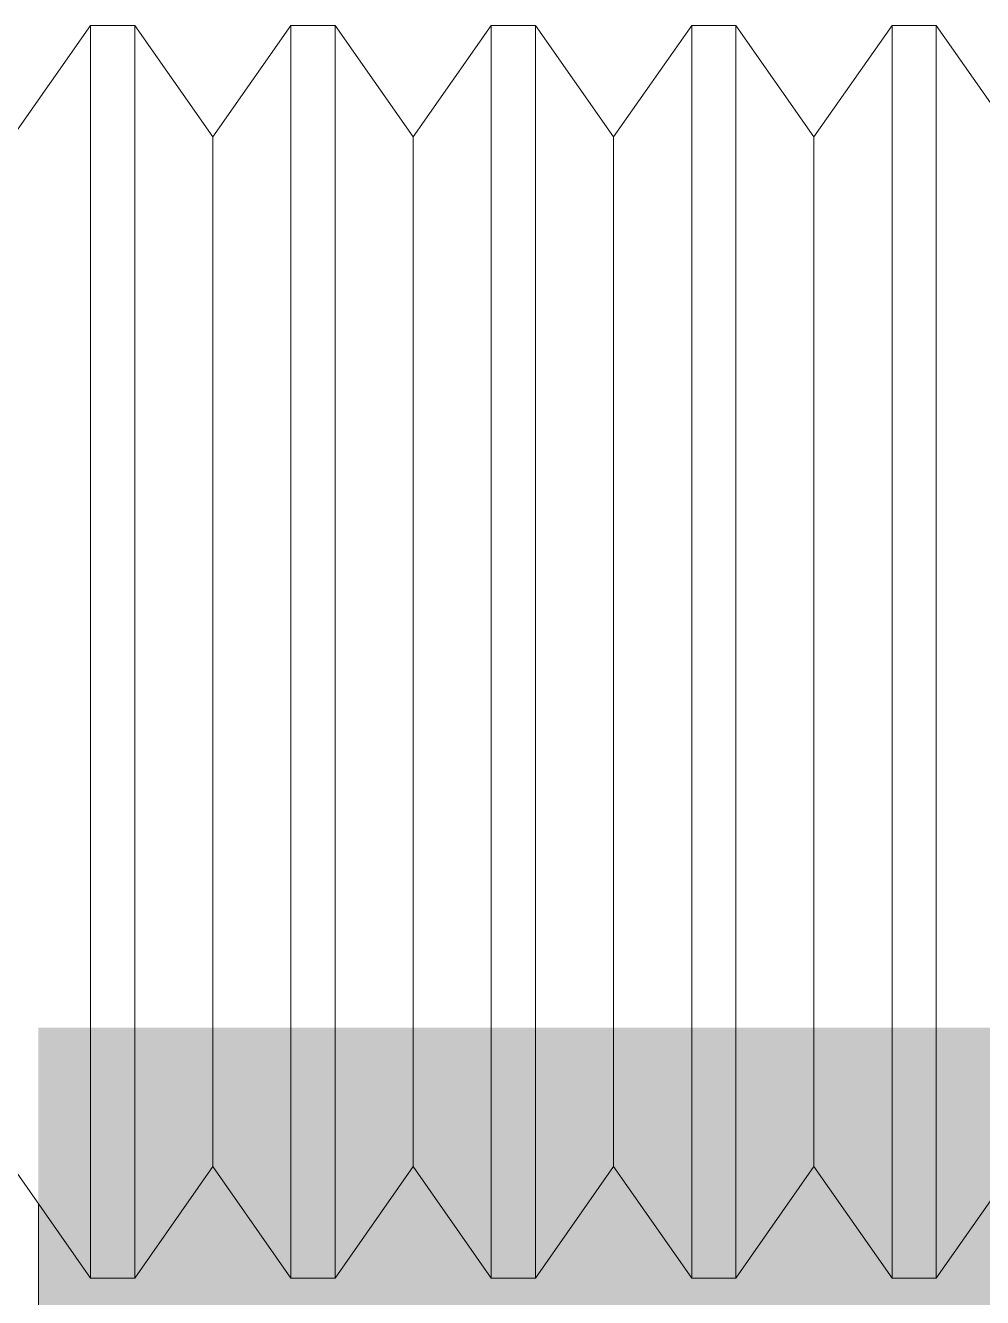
# Model space of a CAD drawing. Header units: millimetres. Extents: x 27500 to 33280, y -10980 to 420.
# Drawn here: x 28977.45 to 28981.27, y -6154.08 to -6149 of the extents above; entities that cross this region are included whole.
import ezdxf

# ---------------------------------------------------------------- set-up
doc = ezdxf.new("R2010")
doc.units = ezdxf.units.MM
doc.layers.add('CQEN_DETAIL', color=7, linetype='Continuous', lineweight=5, true_color=0x464d50)
doc.layers.add('CQEN_HARDWARE', color=7, linetype='Continuous', lineweight=5, true_color=0x848c8f)
doc.layers.add('LAYOUT_PARAMETERS', color=7, linetype='Continuous', plot=False)
doc.styles.add('LAYOUT_CONTACTOR_ARIAL', font='arial.ttf')
doc.styles.get("Standard").update_dxf_attribs({"font": 'arial.ttf'})

# ---------------------------------------------------------------- blocks, each defined once
blk = doc.blocks.new('SX_DYN_PLASTRON_KIT_G001')
at = {"layer": 'CQEN_DETAIL'}
blk.add_hatch(color=256, dxfattribs=at).paths.add_polyline_path([(-9.3467, 60), (-15.2467, 60), (-15.2467, 58.5), (-9.3467, 58.5)])
at = {"layer": 'CQEN_HARDWARE'}
blk.add_hatch(color=256, dxfattribs=at).paths.add_polyline_path([(-9.3467, 58.5), (-15.2467, 58.5), (-15.2467, 60), (-9.3467, 60)])
at = {"layer": 'CQEN_DETAIL'}
for p, q in [((-15.35, 63.555), (-15.0384, 64)), ((-15.0384, 64), (-14.8616, 64)), ((-14.55, 63.555), (-14.8616, 64)), ((-14.55, 63.555), (-14.2384, 64)), ((-14.2384, 64), (-14.0616, 64)), ((-13.75, 63.555), (-14.0616, 64)), ((-13.75, 63.555), (-13.4384, 64)), ((-13.4384, 64), (-13.2616, 64)), ((-12.95, 63.555), (-13.2616, 64)), ((-12.95, 63.555), (-12.6384, 64)), ((-12.6384, 64), (-12.4616, 64)), ((-12.15, 63.555), (-12.4616, 64)), ((-12.15, 63.555), (-11.8384, 64)), ((-11.8384, 64), (-11.6616, 64)), ((-11.35, 63.555), (-11.6616, 64)), ((-15.35, 59.445), (-15.0384, 59)), ((-14.55, 59.445), (-14.8616, 59)), ((-14.55, 59.445), (-14.2384, 59)), ((-13.75, 59.445), (-14.0616, 59)), ((-13.75, 59.445), (-13.4384, 59)), ((-12.95, 59.445), (-13.2616, 59)), ((-12.95, 59.445), (-12.6384, 59)), ((-12.15, 59.445), (-12.4616, 59)), ((-12.15, 59.445), (-11.8384, 59)), ((-11.35, 59.445), (-11.6616, 59)), ((-15.2467, 59.2975), (-15.2467, 58.5)), ((-15.0384, 59), (-14.8616, 59)), ((-14.2384, 59), (-14.0616, 59)), ((-13.4384, 59), (-13.2616, 59)), ((-12.6384, 59), (-12.4616, 59)), ((-11.8384, 59), (-11.6616, 59))]:
    blk.add_line(p, q, dxfattribs=at)
for points in [[(-15.0384, 64), (-15.0384, 63.9972), (-15.0384, 63.9945), (-15.0384, 63.9917), (-15.0384, 63.989), (-15.0384, 63.9862), (-15.0384, 63.9819), (-15.0384, 63.9737), (-15.0384, 63.9655), (-15.0384, 63.9573), (-15.0384, 63.9491), (-15.0384, 63.9408), (-15.0384, 63.9296), (-15.0384, 63.916), (-15.0384, 63.9024), (-15.0384, 63.8888), (-15.0384, 63.8752), (-15.0384, 63.8616), (-15.0384, 63.8436), (-15.0384, 63.8248), (-15.0384, 63.8061), (-15.0384, 63.7873), (-15.0384, 63.7685), (-15.0384, 63.749), (-15.0384, 63.7253), (-15.0384, 63.7016), (-15.0384, 63.6778), (-15.0384, 63.6541), (-15.0384, 63.6304), (-15.0384, 63.6046), (-15.0384, 63.5763), (-15.0384, 63.5479), (-15.0384, 63.5195), (-15.0384, 63.4911), (-15.0384, 63.4627), (-15.0384, 63.4312), (-15.0384, 63.3985), (-15.0384, 63.3658), (-15.0384, 63.3332), (-15.0384, 63.3005), (-15.0384, 63.2678), (-15.0384, 63.2312), (-15.0384, 63.1946), (-15.0384, 63.158), (-15.0384, 63.1214), (-15.0384, 63.0849), (-15.0384, 63.0473), (-15.0384, 63.0073), (-15.0384, 62.9673), (-15.0384, 62.9273), (-15.0384, 62.8872), (-15.0384, 62.8472), (-15.0384, 62.8055), (-15.0384, 62.7626), (-15.0384, 62.7197), (-15.0384, 62.6767), (-15.0384, 62.6338), (-15.0384, 62.5908), (-15.0384, 62.5459), (-15.0384, 62.5005), (-15.0384, 62.4552), (-15.0384, 62.4099), (-15.0384, 62.3645), (-15.0384, 62.319), (-15.0384, 62.2718), (-15.0384, 62.2247), (-15.0384, 62.1775), (-15.0384, 62.1304), (-15.0384, 62.0832), (-15.0384, 62.0356), (-15.0384, 61.9872), (-15.0384, 61.9388), (-15.0384, 61.8905), (-15.0384, 61.8421), (-15.0384, 61.7937), (-15.0384, 61.7449), (-15.0384, 61.6959), (-15.0384, 61.647), (-15.0384, 61.598), (-15.0384, 61.549), (-15.0384, 61.5)], [(-14.8616, 64), (-14.8616, 63.9972), (-14.8616, 63.9945), (-14.8616, 63.9917), (-14.8616, 63.989), (-14.8616, 63.9862), (-14.8616, 63.9819), (-14.8616, 63.9737), (-14.8616, 63.9655), (-14.8616, 63.9573), (-14.8616, 63.9491), (-14.8616, 63.9408), (-14.8616, 63.9296), (-14.8616, 63.916), (-14.8616, 63.9024), (-14.8616, 63.8888), (-14.8616, 63.8752), (-14.8616, 63.8616), (-14.8616, 63.8436), (-14.8616, 63.8248), (-14.8616, 63.8061), (-14.8616, 63.7873), (-14.8616, 63.7685), (-14.8616, 63.749), (-14.8616, 63.7253), (-14.8616, 63.7016), (-14.8616, 63.6778), (-14.8616, 63.6541), (-14.8616, 63.6304), (-14.8616, 63.6046), (-14.8616, 63.5763), (-14.8616, 63.5479), (-14.8616, 63.5195), (-14.8616, 63.4911), (-14.8616, 63.4627), (-14.8616, 63.4312), (-14.8616, 63.3985), (-14.8616, 63.3658), (-14.8616, 63.3332), (-14.8616, 63.3005), (-14.8616, 63.2678), (-14.8616, 63.2312), (-14.8616, 63.1946), (-14.8616, 63.158), (-14.8616, 63.1214), (-14.8616, 63.0849), (-14.8616, 63.0473), (-14.8616, 63.0073), (-14.8616, 62.9673), (-14.8616, 62.9273), (-14.8616, 62.8872), (-14.8616, 62.8472), (-14.8616, 62.8055), (-14.8616, 62.7626), (-14.8616, 62.7197), (-14.8616, 62.6767), (-14.8616, 62.6338), (-14.8616, 62.5908), (-14.8616, 62.5459), (-14.8616, 62.5005), (-14.8616, 62.4552), (-14.8616, 62.4099), (-14.8616, 62.3645), (-14.8616, 62.319), (-14.8616, 62.2718), (-14.8616, 62.2247), (-14.8616, 62.1775), (-14.8616, 62.1304), (-14.8616, 62.0832), (-14.8616, 62.0356), (-14.8616, 61.9872), (-14.8616, 61.9388), (-14.8616, 61.8905), (-14.8616, 61.8421), (-14.8616, 61.7937), (-14.8616, 61.7449), (-14.8616, 61.6959), (-14.8616, 61.647), (-14.8616, 61.598), (-14.8616, 61.549), (-14.8616, 61.5)], [(-14.2384, 64), (-14.2384, 63.9972), (-14.2384, 63.9945), (-14.2384, 63.9917), (-14.2384, 63.989), (-14.2384, 63.9862), (-14.2384, 63.9819), (-14.2384, 63.9737), (-14.2384, 63.9655), (-14.2384, 63.9573), (-14.2384, 63.9491), (-14.2384, 63.9408), (-14.2384, 63.9296), (-14.2384, 63.916), (-14.2384, 63.9024), (-14.2384, 63.8888), (-14.2384, 63.8752), (-14.2384, 63.8616), (-14.2384, 63.8436), (-14.2384, 63.8248), (-14.2384, 63.8061), (-14.2384, 63.7873), (-14.2384, 63.7685), (-14.2384, 63.749), (-14.2384, 63.7253), (-14.2384, 63.7016), (-14.2384, 63.6778), (-14.2384, 63.6541), (-14.2384, 63.6304), (-14.2384, 63.6046), (-14.2384, 63.5763), (-14.2384, 63.5479), (-14.2384, 63.5195), (-14.2384, 63.4911), (-14.2384, 63.4627), (-14.2384, 63.4312), (-14.2384, 63.3985), (-14.2384, 63.3658), (-14.2384, 63.3332), (-14.2384, 63.3005), (-14.2384, 63.2678), (-14.2384, 63.2312), (-14.2384, 63.1946), (-14.2384, 63.158), (-14.2384, 63.1214), (-14.2384, 63.0849), (-14.2384, 63.0473), (-14.2384, 63.0073), (-14.2384, 62.9673), (-14.2384, 62.9273), (-14.2384, 62.8872), (-14.2384, 62.8472), (-14.2384, 62.8055), (-14.2384, 62.7626), (-14.2384, 62.7197), (-14.2384, 62.6767), (-14.2384, 62.6338), (-14.2384, 62.5908), (-14.2384, 62.5459), (-14.2384, 62.5005), (-14.2384, 62.4552), (-14.2384, 62.4099), (-14.2384, 62.3645), (-14.2384, 62.319), (-14.2384, 62.2718), (-14.2384, 62.2247), (-14.2384, 62.1775), (-14.2384, 62.1304), (-14.2384, 62.0832), (-14.2384, 62.0356), (-14.2384, 61.9872), (-14.2384, 61.9388), (-14.2384, 61.8905), (-14.2384, 61.8421), (-14.2384, 61.7937), (-14.2384, 61.7449), (-14.2384, 61.6959), (-14.2384, 61.647), (-14.2384, 61.598), (-14.2384, 61.549), (-14.2384, 61.5)], [(-14.0616, 64), (-14.0616, 63.9972), (-14.0616, 63.9945), (-14.0616, 63.9917), (-14.0616, 63.989), (-14.0616, 63.9862), (-14.0616, 63.9819), (-14.0616, 63.9737), (-14.0616, 63.9655), (-14.0616, 63.9573), (-14.0616, 63.9491), (-14.0616, 63.9408), (-14.0616, 63.9296), (-14.0616, 63.916), (-14.0616, 63.9024), (-14.0616, 63.8888), (-14.0616, 63.8752), (-14.0616, 63.8616), (-14.0616, 63.8436), (-14.0616, 63.8248), (-14.0616, 63.8061), (-14.0616, 63.7873), (-14.0616, 63.7685), (-14.0616, 63.749), (-14.0616, 63.7253), (-14.0616, 63.7016), (-14.0616, 63.6778), (-14.0616, 63.6541), (-14.0616, 63.6304), (-14.0616, 63.6046), (-14.0616, 63.5763), (-14.0616, 63.5479), (-14.0616, 63.5195), (-14.0616, 63.4911), (-14.0616, 63.4627), (-14.0616, 63.4312), (-14.0616, 63.3985), (-14.0616, 63.3658), (-14.0616, 63.3332), (-14.0616, 63.3005), (-14.0616, 63.2678), (-14.0616, 63.2312), (-14.0616, 63.1946), (-14.0616, 63.158), (-14.0616, 63.1214), (-14.0616, 63.0849), (-14.0616, 63.0473), (-14.0616, 63.0073), (-14.0616, 62.9673), (-14.0616, 62.9273), (-14.0616, 62.8872), (-14.0616, 62.8472), (-14.0616, 62.8055), (-14.0616, 62.7626), (-14.0616, 62.7197), (-14.0616, 62.6767), (-14.0616, 62.6338), (-14.0616, 62.5908), (-14.0616, 62.5459), (-14.0616, 62.5005), (-14.0616, 62.4552), (-14.0616, 62.4099), (-14.0616, 62.3645), (-14.0616, 62.319), (-14.0616, 62.2718), (-14.0616, 62.2247), (-14.0616, 62.1775), (-14.0616, 62.1304), (-14.0616, 62.0832), (-14.0616, 62.0356), (-14.0616, 61.9872), (-14.0616, 61.9388), (-14.0616, 61.8905), (-14.0616, 61.8421), (-14.0616, 61.7937), (-14.0616, 61.7449), (-14.0616, 61.6959), (-14.0616, 61.647), (-14.0616, 61.598), (-14.0616, 61.549), (-14.0616, 61.5)], [(-13.4384, 64), (-13.4384, 63.9972), (-13.4384, 63.9945), (-13.4384, 63.9917), (-13.4384, 63.989), (-13.4384, 63.9862), (-13.4384, 63.9819), (-13.4384, 63.9737), (-13.4384, 63.9655), (-13.4384, 63.9573), (-13.4384, 63.9491), (-13.4384, 63.9408), (-13.4384, 63.9296), (-13.4384, 63.916), (-13.4384, 63.9024), (-13.4384, 63.8888), (-13.4384, 63.8752), (-13.4384, 63.8616), (-13.4384, 63.8436), (-13.4384, 63.8248), (-13.4384, 63.8061), (-13.4384, 63.7873), (-13.4384, 63.7685), (-13.4384, 63.749), (-13.4384, 63.7253), (-13.4384, 63.7016), (-13.4384, 63.6778), (-13.4384, 63.6541), (-13.4384, 63.6304), (-13.4384, 63.6046), (-13.4384, 63.5763), (-13.4384, 63.5479), (-13.4384, 63.5195), (-13.4384, 63.4911), (-13.4384, 63.4627), (-13.4384, 63.4312), (-13.4384, 63.3985), (-13.4384, 63.3658), (-13.4384, 63.3332), (-13.4384, 63.3005), (-13.4384, 63.2678), (-13.4384, 63.2312), (-13.4384, 63.1946), (-13.4384, 63.158), (-13.4384, 63.1214), (-13.4384, 63.0849), (-13.4384, 63.0473), (-13.4384, 63.0073), (-13.4384, 62.9673), (-13.4384, 62.9273), (-13.4384, 62.8872), (-13.4384, 62.8472), (-13.4384, 62.8055), (-13.4384, 62.7626), (-13.4384, 62.7197), (-13.4384, 62.6767), (-13.4384, 62.6338), (-13.4384, 62.5908), (-13.4384, 62.5459), (-13.4384, 62.5005), (-13.4384, 62.4552), (-13.4384, 62.4099), (-13.4384, 62.3645), (-13.4384, 62.319), (-13.4384, 62.2718), (-13.4384, 62.2247), (-13.4384, 62.1775), (-13.4384, 62.1304), (-13.4384, 62.0832), (-13.4384, 62.0356), (-13.4384, 61.9872), (-13.4384, 61.9388), (-13.4384, 61.8905), (-13.4384, 61.8421), (-13.4384, 61.7937), (-13.4384, 61.7449), (-13.4384, 61.6959), (-13.4384, 61.647), (-13.4384, 61.598), (-13.4384, 61.549), (-13.4384, 61.5)], [(-13.2616, 64), (-13.2616, 63.9972), (-13.2616, 63.9945), (-13.2616, 63.9917), (-13.2616, 63.989), (-13.2616, 63.9862), (-13.2616, 63.9819), (-13.2616, 63.9737), (-13.2616, 63.9655), (-13.2616, 63.9573), (-13.2616, 63.9491), (-13.2616, 63.9408), (-13.2616, 63.9296), (-13.2616, 63.916), (-13.2616, 63.9024), (-13.2616, 63.8888), (-13.2616, 63.8752), (-13.2616, 63.8616), (-13.2616, 63.8436), (-13.2616, 63.8248), (-13.2616, 63.8061), (-13.2616, 63.7873), (-13.2616, 63.7685), (-13.2616, 63.749), (-13.2616, 63.7253), (-13.2616, 63.7016), (-13.2616, 63.6778), (-13.2616, 63.6541), (-13.2616, 63.6304), (-13.2616, 63.6046), (-13.2616, 63.5763), (-13.2616, 63.5479), (-13.2616, 63.5195), (-13.2616, 63.4911), (-13.2616, 63.4627), (-13.2616, 63.4312), (-13.2616, 63.3985), (-13.2616, 63.3658), (-13.2616, 63.3332), (-13.2616, 63.3005), (-13.2616, 63.2678), (-13.2616, 63.2312), (-13.2616, 63.1946), (-13.2616, 63.158), (-13.2616, 63.1214), (-13.2616, 63.0849), (-13.2616, 63.0473), (-13.2616, 63.0073), (-13.2616, 62.9673), (-13.2616, 62.9273), (-13.2616, 62.8872), (-13.2616, 62.8472), (-13.2616, 62.8055), (-13.2616, 62.7626), (-13.2616, 62.7197), (-13.2616, 62.6767), (-13.2616, 62.6338), (-13.2616, 62.5908), (-13.2616, 62.5459), (-13.2616, 62.5005), (-13.2616, 62.4552), (-13.2616, 62.4099), (-13.2616, 62.3645), (-13.2616, 62.319), (-13.2616, 62.2718), (-13.2616, 62.2247), (-13.2616, 62.1775), (-13.2616, 62.1304), (-13.2616, 62.0832), (-13.2616, 62.0356), (-13.2616, 61.9872), (-13.2616, 61.9388), (-13.2616, 61.8905), (-13.2616, 61.8421), (-13.2616, 61.7937), (-13.2616, 61.7449), (-13.2616, 61.6959), (-13.2616, 61.647), (-13.2616, 61.598), (-13.2616, 61.549), (-13.2616, 61.5)], [(-12.6384, 64), (-12.6384, 63.9972), (-12.6384, 63.9945), (-12.6384, 63.9917), (-12.6384, 63.989), (-12.6384, 63.9862), (-12.6384, 63.9819), (-12.6384, 63.9737), (-12.6384, 63.9655), (-12.6384, 63.9573), (-12.6384, 63.9491), (-12.6384, 63.9408), (-12.6384, 63.9296), (-12.6384, 63.916), (-12.6384, 63.9024), (-12.6384, 63.8888), (-12.6384, 63.8752), (-12.6384, 63.8616), (-12.6384, 63.8436), (-12.6384, 63.8248), (-12.6384, 63.8061), (-12.6384, 63.7873), (-12.6384, 63.7685), (-12.6384, 63.749), (-12.6384, 63.7253), (-12.6384, 63.7016), (-12.6384, 63.6778), (-12.6384, 63.6541), (-12.6384, 63.6304), (-12.6384, 63.6046), (-12.6384, 63.5763), (-12.6384, 63.5479), (-12.6384, 63.5195), (-12.6384, 63.4911), (-12.6384, 63.4627), (-12.6384, 63.4312), (-12.6384, 63.3985), (-12.6384, 63.3658), (-12.6384, 63.3332), (-12.6384, 63.3005), (-12.6384, 63.2678), (-12.6384, 63.2312), (-12.6384, 63.1946), (-12.6384, 63.158), (-12.6384, 63.1214), (-12.6384, 63.0849), (-12.6384, 63.0473), (-12.6384, 63.0073), (-12.6384, 62.9673), (-12.6384, 62.9273), (-12.6384, 62.8872), (-12.6384, 62.8472), (-12.6384, 62.8055), (-12.6384, 62.7626), (-12.6384, 62.7197), (-12.6384, 62.6767), (-12.6384, 62.6338), (-12.6384, 62.5908), (-12.6384, 62.5459), (-12.6384, 62.5005), (-12.6384, 62.4552), (-12.6384, 62.4099), (-12.6384, 62.3645), (-12.6384, 62.319), (-12.6384, 62.2718), (-12.6384, 62.2247), (-12.6384, 62.1775), (-12.6384, 62.1304), (-12.6384, 62.0832), (-12.6384, 62.0356), (-12.6384, 61.9872), (-12.6384, 61.9388), (-12.6384, 61.8905), (-12.6384, 61.8421), (-12.6384, 61.7937), (-12.6384, 61.7449), (-12.6384, 61.6959), (-12.6384, 61.647), (-12.6384, 61.598), (-12.6384, 61.549), (-12.6384, 61.5)], [(-12.4616, 64), (-12.4616, 63.9972), (-12.4616, 63.9945), (-12.4616, 63.9917), (-12.4616, 63.989), (-12.4616, 63.9862), (-12.4616, 63.9819), (-12.4616, 63.9737), (-12.4616, 63.9655), (-12.4616, 63.9573), (-12.4616, 63.9491), (-12.4616, 63.9408), (-12.4616, 63.9296), (-12.4616, 63.916), (-12.4616, 63.9024), (-12.4616, 63.8888), (-12.4616, 63.8752), (-12.4616, 63.8616), (-12.4616, 63.8436), (-12.4616, 63.8248), (-12.4616, 63.8061), (-12.4616, 63.7873), (-12.4616, 63.7685), (-12.4616, 63.749), (-12.4616, 63.7253), (-12.4616, 63.7016), (-12.4616, 63.6778), (-12.4616, 63.6541), (-12.4616, 63.6304), (-12.4616, 63.6046), (-12.4616, 63.5763), (-12.4616, 63.5479), (-12.4616, 63.5195), (-12.4616, 63.4911), (-12.4616, 63.4627), (-12.4616, 63.4312), (-12.4616, 63.3985), (-12.4616, 63.3658), (-12.4616, 63.3332), (-12.4616, 63.3005), (-12.4616, 63.2678), (-12.4616, 63.2312), (-12.4616, 63.1946), (-12.4616, 63.158), (-12.4616, 63.1214), (-12.4616, 63.0849), (-12.4616, 63.0473), (-12.4616, 63.0073), (-12.4616, 62.9673), (-12.4616, 62.9273), (-12.4616, 62.8872), (-12.4616, 62.8472), (-12.4616, 62.8055), (-12.4616, 62.7626), (-12.4616, 62.7197), (-12.4616, 62.6767), (-12.4616, 62.6338), (-12.4616, 62.5908), (-12.4616, 62.5459), (-12.4616, 62.5005), (-12.4616, 62.4552), (-12.4616, 62.4099), (-12.4616, 62.3645), (-12.4616, 62.319), (-12.4616, 62.2718), (-12.4616, 62.2247), (-12.4616, 62.1775), (-12.4616, 62.1304), (-12.4616, 62.0832), (-12.4616, 62.0356), (-12.4616, 61.9872), (-12.4616, 61.9388), (-12.4616, 61.8905), (-12.4616, 61.8421), (-12.4616, 61.7937), (-12.4616, 61.7449), (-12.4616, 61.6959), (-12.4616, 61.647), (-12.4616, 61.598), (-12.4616, 61.549), (-12.4616, 61.5)], [(-11.8384, 64), (-11.8384, 63.9972), (-11.8384, 63.9945), (-11.8384, 63.9917), (-11.8384, 63.989), (-11.8384, 63.9862), (-11.8384, 63.9819), (-11.8384, 63.9737), (-11.8384, 63.9655), (-11.8384, 63.9573), (-11.8384, 63.9491), (-11.8384, 63.9408), (-11.8384, 63.9296), (-11.8384, 63.916), (-11.8384, 63.9024), (-11.8384, 63.8888), (-11.8384, 63.8752), (-11.8384, 63.8616), (-11.8384, 63.8436), (-11.8384, 63.8248), (-11.8384, 63.8061), (-11.8384, 63.7873), (-11.8384, 63.7685), (-11.8384, 63.749), (-11.8384, 63.7253), (-11.8384, 63.7016), (-11.8384, 63.6778), (-11.8384, 63.6541), (-11.8384, 63.6304), (-11.8384, 63.6046), (-11.8384, 63.5763), (-11.8384, 63.5479), (-11.8384, 63.5195), (-11.8384, 63.4911), (-11.8384, 63.4627), (-11.8384, 63.4312), (-11.8384, 63.3985), (-11.8384, 63.3658), (-11.8384, 63.3332), (-11.8384, 63.3005), (-11.8384, 63.2678), (-11.8384, 63.2312), (-11.8384, 63.1946), (-11.8384, 63.158), (-11.8384, 63.1214), (-11.8384, 63.0849), (-11.8384, 63.0473), (-11.8384, 63.0073), (-11.8384, 62.9673), (-11.8384, 62.9273), (-11.8384, 62.8872), (-11.8384, 62.8472), (-11.8384, 62.8055), (-11.8384, 62.7626), (-11.8384, 62.7197), (-11.8384, 62.6767), (-11.8384, 62.6338), (-11.8384, 62.5908), (-11.8384, 62.5459), (-11.8384, 62.5005), (-11.8384, 62.4552), (-11.8384, 62.4099), (-11.8384, 62.3645), (-11.8384, 62.319), (-11.8384, 62.2718), (-11.8384, 62.2247), (-11.8384, 62.1775), (-11.8384, 62.1304), (-11.8384, 62.0832), (-11.8384, 62.0356), (-11.8384, 61.9872), (-11.8384, 61.9388), (-11.8384, 61.8905), (-11.8384, 61.8421), (-11.8384, 61.7937), (-11.8384, 61.7449), (-11.8384, 61.6959), (-11.8384, 61.647), (-11.8384, 61.598), (-11.8384, 61.549), (-11.8384, 61.5)], [(-11.6616, 64), (-11.6616, 63.9972), (-11.6616, 63.9945), (-11.6616, 63.9917), (-11.6616, 63.989), (-11.6616, 63.9862), (-11.6616, 63.9819), (-11.6616, 63.9737), (-11.6616, 63.9655), (-11.6616, 63.9573), (-11.6616, 63.9491), (-11.6616, 63.9408), (-11.6616, 63.9296), (-11.6616, 63.916), (-11.6616, 63.9024), (-11.6616, 63.8888), (-11.6616, 63.8752), (-11.6616, 63.8616), (-11.6616, 63.8436), (-11.6616, 63.8248), (-11.6616, 63.8061), (-11.6616, 63.7873), (-11.6616, 63.7685), (-11.6616, 63.749), (-11.6616, 63.7253), (-11.6616, 63.7016), (-11.6616, 63.6778), (-11.6616, 63.6541), (-11.6616, 63.6304), (-11.6616, 63.6046), (-11.6616, 63.5763), (-11.6616, 63.5479), (-11.6616, 63.5195), (-11.6616, 63.4911), (-11.6616, 63.4627), (-11.6616, 63.4312), (-11.6616, 63.3985), (-11.6616, 63.3658), (-11.6616, 63.3332), (-11.6616, 63.3005), (-11.6616, 63.2678), (-11.6616, 63.2312), (-11.6616, 63.1946), (-11.6616, 63.158), (-11.6616, 63.1214), (-11.6616, 63.0849), (-11.6616, 63.0473), (-11.6616, 63.0073), (-11.6616, 62.9673), (-11.6616, 62.9273), (-11.6616, 62.8872), (-11.6616, 62.8472), (-11.6616, 62.8055), (-11.6616, 62.7626), (-11.6616, 62.7197), (-11.6616, 62.6767), (-11.6616, 62.6338), (-11.6616, 62.5908), (-11.6616, 62.5459), (-11.6616, 62.5005), (-11.6616, 62.4552), (-11.6616, 62.4099), (-11.6616, 62.3645), (-11.6616, 62.319), (-11.6616, 62.2718), (-11.6616, 62.2247), (-11.6616, 62.1775), (-11.6616, 62.1304), (-11.6616, 62.0832), (-11.6616, 62.0356), (-11.6616, 61.9872), (-11.6616, 61.9388), (-11.6616, 61.8905), (-11.6616, 61.8421), (-11.6616, 61.7937), (-11.6616, 61.7449), (-11.6616, 61.6959), (-11.6616, 61.647), (-11.6616, 61.598), (-11.6616, 61.549), (-11.6616, 61.5)], [(-14.55, 63.555), (-14.55, 63.546), (-14.55, 63.537), (-14.55, 63.528), (-14.55, 63.5189), (-14.55, 63.5099), (-14.55, 63.4959), (-14.55, 63.4693), (-14.55, 63.4427), (-14.55, 63.4161), (-14.55, 63.3895), (-14.55, 63.3629), (-14.55, 63.327), (-14.55, 63.2842), (-14.55, 63.2413), (-14.55, 63.1985), (-14.55, 63.1556), (-14.55, 63.1128), (-14.55, 63.0579), (-14.55, 63.0009), (-14.55, 62.944), (-14.55, 62.887), (-14.55, 62.8301), (-14.55, 62.7715), (-14.55, 62.7033), (-14.55, 62.6352), (-14.55, 62.567), (-14.55, 62.4988), (-14.55, 62.4306), (-14.55, 62.3591), (-14.55, 62.283), (-14.55, 62.207), (-14.55, 62.131), (-14.55, 62.055), (-14.55, 61.979), (-14.55, 61.9001), (-14.55, 61.8201), (-14.55, 61.7401), (-14.55, 61.66), (-14.55, 61.58), (-14.55, 61.5), (-14.55, 61.42), (-14.55, 61.34), (-14.55, 61.2599), (-14.55, 61.1799), (-14.55, 61.0999), (-14.55, 61.021), (-14.55, 60.945), (-14.55, 60.869), (-14.55, 60.793), (-14.55, 60.717), (-14.55, 60.6409), (-14.55, 60.5694), (-14.55, 60.5012), (-14.55, 60.433), (-14.55, 60.3648), (-14.55, 60.2967), (-14.55, 60.2285), (-14.55, 60.1699), (-14.55, 60.113), (-14.55, 60.056), (-14.55, 59.9991), (-14.55, 59.9421), (-14.55, 59.8872), (-14.55, 59.8444), (-14.55, 59.8015), (-14.55, 59.7587), (-14.55, 59.7158), (-14.55, 59.673), (-14.55, 59.6371), (-14.55, 59.6105), (-14.55, 59.5839), (-14.55, 59.5573), (-14.55, 59.5307), (-14.55, 59.5041), (-14.55, 59.4901), (-14.55, 59.4811), (-14.55, 59.472), (-14.55, 59.463), (-14.55, 59.454), (-14.55, 59.445)], [(-13.75, 63.555), (-13.75, 63.546), (-13.75, 63.537), (-13.75, 63.528), (-13.75, 63.5189), (-13.75, 63.5099), (-13.75, 63.4959), (-13.75, 63.4693), (-13.75, 63.4427), (-13.75, 63.4161), (-13.75, 63.3895), (-13.75, 63.3629), (-13.75, 63.327), (-13.75, 63.2842), (-13.75, 63.2413), (-13.75, 63.1985), (-13.75, 63.1556), (-13.75, 63.1128), (-13.75, 63.0579), (-13.75, 63.0009), (-13.75, 62.944), (-13.75, 62.887), (-13.75, 62.8301), (-13.75, 62.7715), (-13.75, 62.7033), (-13.75, 62.6352), (-13.75, 62.567), (-13.75, 62.4988), (-13.75, 62.4306), (-13.75, 62.3591), (-13.75, 62.283), (-13.75, 62.207), (-13.75, 62.131), (-13.75, 62.055), (-13.75, 61.979), (-13.75, 61.9001), (-13.75, 61.8201), (-13.75, 61.7401), (-13.75, 61.66), (-13.75, 61.58), (-13.75, 61.5), (-13.75, 61.42), (-13.75, 61.34), (-13.75, 61.2599), (-13.75, 61.1799), (-13.75, 61.0999), (-13.75, 61.021), (-13.75, 60.945), (-13.75, 60.869), (-13.75, 60.793), (-13.75, 60.717), (-13.75, 60.6409), (-13.75, 60.5694), (-13.75, 60.5012), (-13.75, 60.433), (-13.75, 60.3648), (-13.75, 60.2967), (-13.75, 60.2285), (-13.75, 60.1699), (-13.75, 60.113), (-13.75, 60.056), (-13.75, 59.9991), (-13.75, 59.9421), (-13.75, 59.8872), (-13.75, 59.8444), (-13.75, 59.8015), (-13.75, 59.7587), (-13.75, 59.7158), (-13.75, 59.673), (-13.75, 59.6371), (-13.75, 59.6105), (-13.75, 59.5839), (-13.75, 59.5573), (-13.75, 59.5307), (-13.75, 59.5041), (-13.75, 59.4901), (-13.75, 59.4811), (-13.75, 59.472), (-13.75, 59.463), (-13.75, 59.454), (-13.75, 59.445)], [(-12.95, 63.555), (-12.95, 63.546), (-12.95, 63.537), (-12.95, 63.528), (-12.95, 63.5189), (-12.95, 63.5099), (-12.95, 63.4959), (-12.95, 63.4693), (-12.95, 63.4427), (-12.95, 63.4161), (-12.95, 63.3895), (-12.95, 63.3629), (-12.95, 63.327), (-12.95, 63.2842), (-12.95, 63.2413), (-12.95, 63.1985), (-12.95, 63.1556), (-12.95, 63.1128), (-12.95, 63.0579), (-12.95, 63.0009), (-12.95, 62.944), (-12.95, 62.887), (-12.95, 62.8301), (-12.95, 62.7715), (-12.95, 62.7033), (-12.95, 62.6352), (-12.95, 62.567), (-12.95, 62.4988), (-12.95, 62.4306), (-12.95, 62.3591), (-12.95, 62.283), (-12.95, 62.207), (-12.95, 62.131), (-12.95, 62.055), (-12.95, 61.979), (-12.95, 61.9001), (-12.95, 61.8201), (-12.95, 61.7401), (-12.95, 61.66), (-12.95, 61.58), (-12.95, 61.5), (-12.95, 61.42), (-12.95, 61.34), (-12.95, 61.2599), (-12.95, 61.1799), (-12.95, 61.0999), (-12.95, 61.021), (-12.95, 60.945), (-12.95, 60.869), (-12.95, 60.793), (-12.95, 60.717), (-12.95, 60.6409), (-12.95, 60.5694), (-12.95, 60.5012), (-12.95, 60.433), (-12.95, 60.3648), (-12.95, 60.2967), (-12.95, 60.2285), (-12.95, 60.1699), (-12.95, 60.113), (-12.95, 60.056), (-12.95, 59.9991), (-12.95, 59.9421), (-12.95, 59.8872), (-12.95, 59.8444), (-12.95, 59.8015), (-12.95, 59.7587), (-12.95, 59.7158), (-12.95, 59.673), (-12.95, 59.6371), (-12.95, 59.6105), (-12.95, 59.5839), (-12.95, 59.5573), (-12.95, 59.5307), (-12.95, 59.5041), (-12.95, 59.4901), (-12.95, 59.4811), (-12.95, 59.472), (-12.95, 59.463), (-12.95, 59.454), (-12.95, 59.445)], [(-12.15, 63.555), (-12.15, 63.546), (-12.15, 63.537), (-12.15, 63.528), (-12.15, 63.5189), (-12.15, 63.5099), (-12.15, 63.4959), (-12.15, 63.4693), (-12.15, 63.4427), (-12.15, 63.4161), (-12.15, 63.3895), (-12.15, 63.3629), (-12.15, 63.327), (-12.15, 63.2842), (-12.15, 63.2413), (-12.15, 63.1985), (-12.15, 63.1556), (-12.15, 63.1128), (-12.15, 63.0579), (-12.15, 63.0009), (-12.15, 62.944), (-12.15, 62.887), (-12.15, 62.8301), (-12.15, 62.7715), (-12.15, 62.7033), (-12.15, 62.6352), (-12.15, 62.567), (-12.15, 62.4988), (-12.15, 62.4306), (-12.15, 62.3591), (-12.15, 62.283), (-12.15, 62.207), (-12.15, 62.131), (-12.15, 62.055), (-12.15, 61.979), (-12.15, 61.9001), (-12.15, 61.8201), (-12.15, 61.7401), (-12.15, 61.66), (-12.15, 61.58), (-12.15, 61.5), (-12.15, 61.42), (-12.15, 61.34), (-12.15, 61.2599), (-12.15, 61.1799), (-12.15, 61.0999), (-12.15, 61.021), (-12.15, 60.945), (-12.15, 60.869), (-12.15, 60.793), (-12.15, 60.717), (-12.15, 60.6409), (-12.15, 60.5694), (-12.15, 60.5012), (-12.15, 60.433), (-12.15, 60.3648), (-12.15, 60.2967), (-12.15, 60.2285), (-12.15, 60.1699), (-12.15, 60.113), (-12.15, 60.056), (-12.15, 59.9991), (-12.15, 59.9421), (-12.15, 59.8872), (-12.15, 59.8444), (-12.15, 59.8015), (-12.15, 59.7587), (-12.15, 59.7158), (-12.15, 59.673), (-12.15, 59.6371), (-12.15, 59.6105), (-12.15, 59.5839), (-12.15, 59.5573), (-12.15, 59.5307), (-12.15, 59.5041), (-12.15, 59.4901), (-12.15, 59.4811), (-12.15, 59.472), (-12.15, 59.463), (-12.15, 59.454), (-12.15, 59.445)], [(-15.0384, 61.5), (-15.0384, 61.451), (-15.0384, 61.402), (-15.0384, 61.353), (-15.0384, 61.3041), (-15.0384, 61.2551), (-15.0384, 61.2063), (-15.0384, 61.1579), (-15.0384, 61.1095), (-15.0384, 61.0612), (-15.0384, 61.0128), (-15.0384, 60.9644), (-15.0384, 60.9168), (-15.0384, 60.8696), (-15.0384, 60.8225), (-15.0384, 60.7753), (-15.0384, 60.7282), (-15.0384, 60.681), (-15.0384, 60.6355), (-15.0384, 60.5901), (-15.0384, 60.5448), (-15.0384, 60.4995), (-15.0384, 60.4541), (-15.0384, 60.4092), (-15.0384, 60.3662), (-15.0384, 60.3233), (-15.0384, 60.2803), (-15.0384, 60.2374), (-15.0384, 60.1945), (-15.0384, 60.1528), (-15.0384, 60.1128), (-15.0384, 60.0727), (-15.0384, 60.0327), (-15.0384, 59.9927), (-15.0384, 59.9527), (-15.0384, 59.9151), (-15.0384, 59.8786), (-15.0384, 59.842), (-15.0384, 59.8054), (-15.0384, 59.7688), (-15.0384, 59.7322), (-15.0384, 59.6995), (-15.0384, 59.6668), (-15.0384, 59.6342), (-15.0384, 59.6015), (-15.0384, 59.5688), (-15.0384, 59.5373), (-15.0384, 59.5089), (-15.0384, 59.4805), (-15.0384, 59.4521), (-15.0384, 59.4237), (-15.0384, 59.3954), (-15.0384, 59.3696), (-15.0384, 59.3459), (-15.0384, 59.3222), (-15.0384, 59.2984), (-15.0384, 59.2747), (-15.0384, 59.251), (-15.0384, 59.2315), (-15.0384, 59.2127), (-15.0384, 59.1939), (-15.0384, 59.1752), (-15.0384, 59.1564), (-15.0384, 59.1384), (-15.0384, 59.1248), (-15.0384, 59.1112), (-15.0384, 59.0976), (-15.0384, 59.084), (-15.0384, 59.0704), (-15.0384, 59.0592), (-15.0384, 59.0509), (-15.0384, 59.0427), (-15.0384, 59.0345), (-15.0384, 59.0263), (-15.0384, 59.0181), (-15.0384, 59.0138), (-15.0384, 59.011), (-15.0384, 59.0083), (-15.0384, 59.0055), (-15.0384, 59.0028), (-15.0384, 59)], [(-14.8616, 61.5), (-14.8616, 61.451), (-14.8616, 61.402), (-14.8616, 61.353), (-14.8616, 61.3041), (-14.8616, 61.2551), (-14.8616, 61.2063), (-14.8616, 61.1579), (-14.8616, 61.1095), (-14.8616, 61.0612), (-14.8616, 61.0128), (-14.8616, 60.9644), (-14.8616, 60.9168), (-14.8616, 60.8696), (-14.8616, 60.8225), (-14.8616, 60.7753), (-14.8616, 60.7282), (-14.8616, 60.681), (-14.8616, 60.6355), (-14.8616, 60.5901), (-14.8616, 60.5448), (-14.8616, 60.4995), (-14.8616, 60.4541), (-14.8616, 60.4092), (-14.8616, 60.3662), (-14.8616, 60.3233), (-14.8616, 60.2803), (-14.8616, 60.2374), (-14.8616, 60.1945), (-14.8616, 60.1528), (-14.8616, 60.1128), (-14.8616, 60.0727), (-14.8616, 60.0327), (-14.8616, 59.9927), (-14.8616, 59.9527), (-14.8616, 59.9151), (-14.8616, 59.8786), (-14.8616, 59.842), (-14.8616, 59.8054), (-14.8616, 59.7688), (-14.8616, 59.7322), (-14.8616, 59.6995), (-14.8616, 59.6668), (-14.8616, 59.6342), (-14.8616, 59.6015), (-14.8616, 59.5688), (-14.8616, 59.5373), (-14.8616, 59.5089), (-14.8616, 59.4805), (-14.8616, 59.4521), (-14.8616, 59.4237), (-14.8616, 59.3954), (-14.8616, 59.3696), (-14.8616, 59.3459), (-14.8616, 59.3222), (-14.8616, 59.2984), (-14.8616, 59.2747), (-14.8616, 59.251), (-14.8616, 59.2315), (-14.8616, 59.2127), (-14.8616, 59.1939), (-14.8616, 59.1752), (-14.8616, 59.1564), (-14.8616, 59.1384), (-14.8616, 59.1248), (-14.8616, 59.1112), (-14.8616, 59.0976), (-14.8616, 59.084), (-14.8616, 59.0704), (-14.8616, 59.0592), (-14.8616, 59.0509), (-14.8616, 59.0427), (-14.8616, 59.0345), (-14.8616, 59.0263), (-14.8616, 59.0181), (-14.8616, 59.0138), (-14.8616, 59.011), (-14.8616, 59.0083), (-14.8616, 59.0055), (-14.8616, 59.0028), (-14.8616, 59)], [(-14.2384, 61.5), (-14.2384, 61.451), (-14.2384, 61.402), (-14.2384, 61.353), (-14.2384, 61.3041), (-14.2384, 61.2551), (-14.2384, 61.2063), (-14.2384, 61.1579), (-14.2384, 61.1095), (-14.2384, 61.0612), (-14.2384, 61.0128), (-14.2384, 60.9644), (-14.2384, 60.9168), (-14.2384, 60.8696), (-14.2384, 60.8225), (-14.2384, 60.7753), (-14.2384, 60.7282), (-14.2384, 60.681), (-14.2384, 60.6355), (-14.2384, 60.5901), (-14.2384, 60.5448), (-14.2384, 60.4995), (-14.2384, 60.4541), (-14.2384, 60.4092), (-14.2384, 60.3662), (-14.2384, 60.3233), (-14.2384, 60.2803), (-14.2384, 60.2374), (-14.2384, 60.1945), (-14.2384, 60.1528), (-14.2384, 60.1128), (-14.2384, 60.0727), (-14.2384, 60.0327), (-14.2384, 59.9927), (-14.2384, 59.9527), (-14.2384, 59.9151), (-14.2384, 59.8786), (-14.2384, 59.842), (-14.2384, 59.8054), (-14.2384, 59.7688), (-14.2384, 59.7322), (-14.2384, 59.6995), (-14.2384, 59.6668), (-14.2384, 59.6342), (-14.2384, 59.6015), (-14.2384, 59.5688), (-14.2384, 59.5373), (-14.2384, 59.5089), (-14.2384, 59.4805), (-14.2384, 59.4521), (-14.2384, 59.4237), (-14.2384, 59.3954), (-14.2384, 59.3696), (-14.2384, 59.3459), (-14.2384, 59.3222), (-14.2384, 59.2984), (-14.2384, 59.2747), (-14.2384, 59.251), (-14.2384, 59.2315), (-14.2384, 59.2127), (-14.2384, 59.1939), (-14.2384, 59.1752), (-14.2384, 59.1564), (-14.2384, 59.1384), (-14.2384, 59.1248), (-14.2384, 59.1112), (-14.2384, 59.0976), (-14.2384, 59.084), (-14.2384, 59.0704), (-14.2384, 59.0592), (-14.2384, 59.0509), (-14.2384, 59.0427), (-14.2384, 59.0345), (-14.2384, 59.0263), (-14.2384, 59.0181), (-14.2384, 59.0138), (-14.2384, 59.011), (-14.2384, 59.0083), (-14.2384, 59.0055), (-14.2384, 59.0028), (-14.2384, 59)], [(-14.0616, 61.5), (-14.0616, 61.451), (-14.0616, 61.402), (-14.0616, 61.353), (-14.0616, 61.3041), (-14.0616, 61.2551), (-14.0616, 61.2063), (-14.0616, 61.1579), (-14.0616, 61.1095), (-14.0616, 61.0612), (-14.0616, 61.0128), (-14.0616, 60.9644), (-14.0616, 60.9168), (-14.0616, 60.8696), (-14.0616, 60.8225), (-14.0616, 60.7753), (-14.0616, 60.7282), (-14.0616, 60.681), (-14.0616, 60.6355), (-14.0616, 60.5901), (-14.0616, 60.5448), (-14.0616, 60.4995), (-14.0616, 60.4541), (-14.0616, 60.4092), (-14.0616, 60.3662), (-14.0616, 60.3233), (-14.0616, 60.2803), (-14.0616, 60.2374), (-14.0616, 60.1945), (-14.0616, 60.1528), (-14.0616, 60.1128), (-14.0616, 60.0727), (-14.0616, 60.0327), (-14.0616, 59.9927), (-14.0616, 59.9527), (-14.0616, 59.9151), (-14.0616, 59.8786), (-14.0616, 59.842), (-14.0616, 59.8054), (-14.0616, 59.7688), (-14.0616, 59.7322), (-14.0616, 59.6995), (-14.0616, 59.6668), (-14.0616, 59.6342), (-14.0616, 59.6015), (-14.0616, 59.5688), (-14.0616, 59.5373), (-14.0616, 59.5089), (-14.0616, 59.4805), (-14.0616, 59.4521), (-14.0616, 59.4237), (-14.0616, 59.3954), (-14.0616, 59.3696), (-14.0616, 59.3459), (-14.0616, 59.3222), (-14.0616, 59.2984), (-14.0616, 59.2747), (-14.0616, 59.251), (-14.0616, 59.2315), (-14.0616, 59.2127), (-14.0616, 59.1939), (-14.0616, 59.1752), (-14.0616, 59.1564), (-14.0616, 59.1384), (-14.0616, 59.1248), (-14.0616, 59.1112), (-14.0616, 59.0976), (-14.0616, 59.084), (-14.0616, 59.0704), (-14.0616, 59.0592), (-14.0616, 59.0509), (-14.0616, 59.0427), (-14.0616, 59.0345), (-14.0616, 59.0263), (-14.0616, 59.0181), (-14.0616, 59.0138), (-14.0616, 59.011), (-14.0616, 59.0083), (-14.0616, 59.0055), (-14.0616, 59.0028), (-14.0616, 59)], [(-13.4384, 61.5), (-13.4384, 61.451), (-13.4384, 61.402), (-13.4384, 61.353), (-13.4384, 61.3041), (-13.4384, 61.2551), (-13.4384, 61.2063), (-13.4384, 61.1579), (-13.4384, 61.1095), (-13.4384, 61.0612), (-13.4384, 61.0128), (-13.4384, 60.9644), (-13.4384, 60.9168), (-13.4384, 60.8696), (-13.4384, 60.8225), (-13.4384, 60.7753), (-13.4384, 60.7282), (-13.4384, 60.681), (-13.4384, 60.6355), (-13.4384, 60.5901), (-13.4384, 60.5448), (-13.4384, 60.4995), (-13.4384, 60.4541), (-13.4384, 60.4092), (-13.4384, 60.3662), (-13.4384, 60.3233), (-13.4384, 60.2803), (-13.4384, 60.2374), (-13.4384, 60.1945), (-13.4384, 60.1528), (-13.4384, 60.1128), (-13.4384, 60.0727), (-13.4384, 60.0327), (-13.4384, 59.9927), (-13.4384, 59.9527), (-13.4384, 59.9151), (-13.4384, 59.8786), (-13.4384, 59.842), (-13.4384, 59.8054), (-13.4384, 59.7688), (-13.4384, 59.7322), (-13.4384, 59.6995), (-13.4384, 59.6668), (-13.4384, 59.6342), (-13.4384, 59.6015), (-13.4384, 59.5688), (-13.4384, 59.5373), (-13.4384, 59.5089), (-13.4384, 59.4805), (-13.4384, 59.4521), (-13.4384, 59.4237), (-13.4384, 59.3954), (-13.4384, 59.3696), (-13.4384, 59.3459), (-13.4384, 59.3222), (-13.4384, 59.2984), (-13.4384, 59.2747), (-13.4384, 59.251), (-13.4384, 59.2315), (-13.4384, 59.2127), (-13.4384, 59.1939), (-13.4384, 59.1752), (-13.4384, 59.1564), (-13.4384, 59.1384), (-13.4384, 59.1248), (-13.4384, 59.1112), (-13.4384, 59.0976), (-13.4384, 59.084), (-13.4384, 59.0704), (-13.4384, 59.0592), (-13.4384, 59.0509), (-13.4384, 59.0427), (-13.4384, 59.0345), (-13.4384, 59.0263), (-13.4384, 59.0181), (-13.4384, 59.0138), (-13.4384, 59.011), (-13.4384, 59.0083), (-13.4384, 59.0055), (-13.4384, 59.0028), (-13.4384, 59)], [(-13.2616, 61.5), (-13.2616, 61.451), (-13.2616, 61.402), (-13.2616, 61.353), (-13.2616, 61.3041), (-13.2616, 61.2551), (-13.2616, 61.2063), (-13.2616, 61.1579), (-13.2616, 61.1095), (-13.2616, 61.0612), (-13.2616, 61.0128), (-13.2616, 60.9644), (-13.2616, 60.9168), (-13.2616, 60.8696), (-13.2616, 60.8225), (-13.2616, 60.7753), (-13.2616, 60.7282), (-13.2616, 60.681), (-13.2616, 60.6355), (-13.2616, 60.5901), (-13.2616, 60.5448), (-13.2616, 60.4995), (-13.2616, 60.4541), (-13.2616, 60.4092), (-13.2616, 60.3662), (-13.2616, 60.3233), (-13.2616, 60.2803), (-13.2616, 60.2374), (-13.2616, 60.1945), (-13.2616, 60.1528), (-13.2616, 60.1128), (-13.2616, 60.0727), (-13.2616, 60.0327), (-13.2616, 59.9927), (-13.2616, 59.9527), (-13.2616, 59.9151), (-13.2616, 59.8786), (-13.2616, 59.842), (-13.2616, 59.8054), (-13.2616, 59.7688), (-13.2616, 59.7322), (-13.2616, 59.6995), (-13.2616, 59.6668), (-13.2616, 59.6342), (-13.2616, 59.6015), (-13.2616, 59.5688), (-13.2616, 59.5373), (-13.2616, 59.5089), (-13.2616, 59.4805), (-13.2616, 59.4521), (-13.2616, 59.4237), (-13.2616, 59.3954), (-13.2616, 59.3696), (-13.2616, 59.3459), (-13.2616, 59.3222), (-13.2616, 59.2984), (-13.2616, 59.2747), (-13.2616, 59.251), (-13.2616, 59.2315), (-13.2616, 59.2127), (-13.2616, 59.1939), (-13.2616, 59.1752), (-13.2616, 59.1564), (-13.2616, 59.1384), (-13.2616, 59.1248), (-13.2616, 59.1112), (-13.2616, 59.0976), (-13.2616, 59.084), (-13.2616, 59.0704), (-13.2616, 59.0592), (-13.2616, 59.0509), (-13.2616, 59.0427), (-13.2616, 59.0345), (-13.2616, 59.0263), (-13.2616, 59.0181), (-13.2616, 59.0138), (-13.2616, 59.011), (-13.2616, 59.0083), (-13.2616, 59.0055), (-13.2616, 59.0028), (-13.2616, 59)], [(-12.6384, 61.5), (-12.6384, 61.451), (-12.6384, 61.402), (-12.6384, 61.353), (-12.6384, 61.3041), (-12.6384, 61.2551), (-12.6384, 61.2063), (-12.6384, 61.1579), (-12.6384, 61.1095), (-12.6384, 61.0612), (-12.6384, 61.0128), (-12.6384, 60.9644), (-12.6384, 60.9168), (-12.6384, 60.8696), (-12.6384, 60.8225), (-12.6384, 60.7753), (-12.6384, 60.7282), (-12.6384, 60.681), (-12.6384, 60.6355), (-12.6384, 60.5901), (-12.6384, 60.5448), (-12.6384, 60.4995), (-12.6384, 60.4541), (-12.6384, 60.4092), (-12.6384, 60.3662), (-12.6384, 60.3233), (-12.6384, 60.2803), (-12.6384, 60.2374), (-12.6384, 60.1945), (-12.6384, 60.1528), (-12.6384, 60.1128), (-12.6384, 60.0727), (-12.6384, 60.0327), (-12.6384, 59.9927), (-12.6384, 59.9527), (-12.6384, 59.9151), (-12.6384, 59.8786), (-12.6384, 59.842), (-12.6384, 59.8054), (-12.6384, 59.7688), (-12.6384, 59.7322), (-12.6384, 59.6995), (-12.6384, 59.6668), (-12.6384, 59.6342), (-12.6384, 59.6015), (-12.6384, 59.5688), (-12.6384, 59.5373), (-12.6384, 59.5089), (-12.6384, 59.4805), (-12.6384, 59.4521), (-12.6384, 59.4237), (-12.6384, 59.3954), (-12.6384, 59.3696), (-12.6384, 59.3459), (-12.6384, 59.3222), (-12.6384, 59.2984), (-12.6384, 59.2747), (-12.6384, 59.251), (-12.6384, 59.2315), (-12.6384, 59.2127), (-12.6384, 59.1939), (-12.6384, 59.1752), (-12.6384, 59.1564), (-12.6384, 59.1384), (-12.6384, 59.1248), (-12.6384, 59.1112), (-12.6384, 59.0976), (-12.6384, 59.084), (-12.6384, 59.0704), (-12.6384, 59.0592), (-12.6384, 59.0509), (-12.6384, 59.0427), (-12.6384, 59.0345), (-12.6384, 59.0263), (-12.6384, 59.0181), (-12.6384, 59.0138), (-12.6384, 59.011), (-12.6384, 59.0083), (-12.6384, 59.0055), (-12.6384, 59.0028), (-12.6384, 59)], [(-12.4616, 61.5), (-12.4616, 61.451), (-12.4616, 61.402), (-12.4616, 61.353), (-12.4616, 61.3041), (-12.4616, 61.2551), (-12.4616, 61.2063), (-12.4616, 61.1579), (-12.4616, 61.1095), (-12.4616, 61.0612), (-12.4616, 61.0128), (-12.4616, 60.9644), (-12.4616, 60.9168), (-12.4616, 60.8696), (-12.4616, 60.8225), (-12.4616, 60.7753), (-12.4616, 60.7282), (-12.4616, 60.681), (-12.4616, 60.6355), (-12.4616, 60.5901), (-12.4616, 60.5448), (-12.4616, 60.4995), (-12.4616, 60.4541), (-12.4616, 60.4092), (-12.4616, 60.3662), (-12.4616, 60.3233), (-12.4616, 60.2803), (-12.4616, 60.2374), (-12.4616, 60.1945), (-12.4616, 60.1528), (-12.4616, 60.1128), (-12.4616, 60.0727), (-12.4616, 60.0327), (-12.4616, 59.9927), (-12.4616, 59.9527), (-12.4616, 59.9151), (-12.4616, 59.8786), (-12.4616, 59.842), (-12.4616, 59.8054), (-12.4616, 59.7688), (-12.4616, 59.7322), (-12.4616, 59.6995), (-12.4616, 59.6668), (-12.4616, 59.6342), (-12.4616, 59.6015), (-12.4616, 59.5688), (-12.4616, 59.5373), (-12.4616, 59.5089), (-12.4616, 59.4805), (-12.4616, 59.4521), (-12.4616, 59.4237), (-12.4616, 59.3954), (-12.4616, 59.3696), (-12.4616, 59.3459), (-12.4616, 59.3222), (-12.4616, 59.2984), (-12.4616, 59.2747), (-12.4616, 59.251), (-12.4616, 59.2315), (-12.4616, 59.2127), (-12.4616, 59.1939), (-12.4616, 59.1752), (-12.4616, 59.1564), (-12.4616, 59.1384), (-12.4616, 59.1248), (-12.4616, 59.1112), (-12.4616, 59.0976), (-12.4616, 59.084), (-12.4616, 59.0704), (-12.4616, 59.0592), (-12.4616, 59.0509), (-12.4616, 59.0427), (-12.4616, 59.0345), (-12.4616, 59.0263), (-12.4616, 59.0181), (-12.4616, 59.0138), (-12.4616, 59.011), (-12.4616, 59.0083), (-12.4616, 59.0055), (-12.4616, 59.0028), (-12.4616, 59)], [(-11.8384, 61.5), (-11.8384, 61.451), (-11.8384, 61.402), (-11.8384, 61.353), (-11.8384, 61.3041), (-11.8384, 61.2551), (-11.8384, 61.2063), (-11.8384, 61.1579), (-11.8384, 61.1095), (-11.8384, 61.0612), (-11.8384, 61.0128), (-11.8384, 60.9644), (-11.8384, 60.9168), (-11.8384, 60.8696), (-11.8384, 60.8225), (-11.8384, 60.7753), (-11.8384, 60.7282), (-11.8384, 60.681), (-11.8384, 60.6355), (-11.8384, 60.5901), (-11.8384, 60.5448), (-11.8384, 60.4995), (-11.8384, 60.4541), (-11.8384, 60.4092), (-11.8384, 60.3662), (-11.8384, 60.3233), (-11.8384, 60.2803), (-11.8384, 60.2374), (-11.8384, 60.1945), (-11.8384, 60.1528), (-11.8384, 60.1128), (-11.8384, 60.0727), (-11.8384, 60.0327), (-11.8384, 59.9927), (-11.8384, 59.9527), (-11.8384, 59.9151), (-11.8384, 59.8786), (-11.8384, 59.842), (-11.8384, 59.8054), (-11.8384, 59.7688), (-11.8384, 59.7322), (-11.8384, 59.6995), (-11.8384, 59.6668), (-11.8384, 59.6342), (-11.8384, 59.6015), (-11.8384, 59.5688), (-11.8384, 59.5373), (-11.8384, 59.5089), (-11.8384, 59.4805), (-11.8384, 59.4521), (-11.8384, 59.4237), (-11.8384, 59.3954), (-11.8384, 59.3696), (-11.8384, 59.3459), (-11.8384, 59.3222), (-11.8384, 59.2984), (-11.8384, 59.2747), (-11.8384, 59.251), (-11.8384, 59.2315), (-11.8384, 59.2127), (-11.8384, 59.1939), (-11.8384, 59.1752), (-11.8384, 59.1564), (-11.8384, 59.1384), (-11.8384, 59.1248), (-11.8384, 59.1112), (-11.8384, 59.0976), (-11.8384, 59.084), (-11.8384, 59.0704), (-11.8384, 59.0592), (-11.8384, 59.0509), (-11.8384, 59.0427), (-11.8384, 59.0345), (-11.8384, 59.0263), (-11.8384, 59.0181), (-11.8384, 59.0138), (-11.8384, 59.011), (-11.8384, 59.0083), (-11.8384, 59.0055), (-11.8384, 59.0028), (-11.8384, 59)], [(-11.6616, 61.5), (-11.6616, 61.451), (-11.6616, 61.402), (-11.6616, 61.353), (-11.6616, 61.3041), (-11.6616, 61.2551), (-11.6616, 61.2063), (-11.6616, 61.1579), (-11.6616, 61.1095), (-11.6616, 61.0612), (-11.6616, 61.0128), (-11.6616, 60.9644), (-11.6616, 60.9168), (-11.6616, 60.8696), (-11.6616, 60.8225), (-11.6616, 60.7753), (-11.6616, 60.7282), (-11.6616, 60.681), (-11.6616, 60.6355), (-11.6616, 60.5901), (-11.6616, 60.5448), (-11.6616, 60.4995), (-11.6616, 60.4541), (-11.6616, 60.4092), (-11.6616, 60.3662), (-11.6616, 60.3233), (-11.6616, 60.2803), (-11.6616, 60.2374), (-11.6616, 60.1945), (-11.6616, 60.1528), (-11.6616, 60.1128), (-11.6616, 60.0727), (-11.6616, 60.0327), (-11.6616, 59.9927), (-11.6616, 59.9527), (-11.6616, 59.9151), (-11.6616, 59.8786), (-11.6616, 59.842), (-11.6616, 59.8054), (-11.6616, 59.7688), (-11.6616, 59.7322), (-11.6616, 59.6995), (-11.6616, 59.6668), (-11.6616, 59.6342), (-11.6616, 59.6015), (-11.6616, 59.5688), (-11.6616, 59.5373), (-11.6616, 59.5089), (-11.6616, 59.4805), (-11.6616, 59.4521), (-11.6616, 59.4237), (-11.6616, 59.3954), (-11.6616, 59.3696), (-11.6616, 59.3459), (-11.6616, 59.3222), (-11.6616, 59.2984), (-11.6616, 59.2747), (-11.6616, 59.251), (-11.6616, 59.2315), (-11.6616, 59.2127), (-11.6616, 59.1939), (-11.6616, 59.1752), (-11.6616, 59.1564), (-11.6616, 59.1384), (-11.6616, 59.1248), (-11.6616, 59.1112), (-11.6616, 59.0976), (-11.6616, 59.084), (-11.6616, 59.0704), (-11.6616, 59.0592), (-11.6616, 59.0509), (-11.6616, 59.0427), (-11.6616, 59.0345), (-11.6616, 59.0263), (-11.6616, 59.0181), (-11.6616, 59.0138), (-11.6616, 59.011), (-11.6616, 59.0083), (-11.6616, 59.0055), (-11.6616, 59.0028), (-11.6616, 59)]]:
    blk.add_lwpolyline(points, dxfattribs=at)
blk = doc.blocks.new('*U497')
blk.add_blockref('SX_DYN_PLASTRON_KIT_G001', (0, 0))
at = {"flags": 1}
for tag in ['WIDTH_MM', 'SOURCE_BLOCK', 'MODEL', 'HEIGHT_MM']:
    blk.add_attdef(tag, (0, 0), '', height=1, dxfattribs=at)
at = {"layer": 'LAYOUT_PARAMETERS', "style": 'LAYOUT_CONTACTOR_ARIAL', "flags": 1}
for tag in ['ARTICLE', 'APERTURE_HEIGHT_MM', 'APERTURE_WIDTH_MM', 'VIEW', 'SOURCE', 'CABINET_SECTION_WIDTH_MM', 'ROW_PITCH_MM', 'PLASTRON_WIDTH_MM', 'PLASTRON_HEIGHT_MM', 'ROWS', 'NOTE', 'MODULES_PER_ROW']:
    blk.add_attdef(tag, (0, 0), '', height=1.7, dxfattribs=at)

msp = doc.modelspace()

# ---------------------------------------------------------------- block references
msp.add_blockref('*U497', (28992.75, -6213))

doc.saveas('drawing.dxf')
